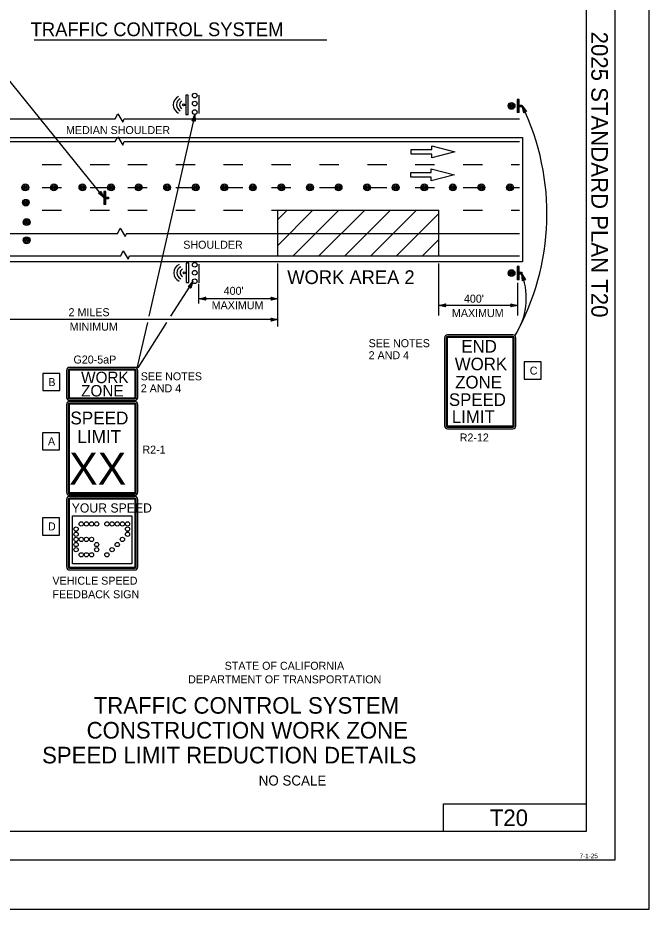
# Model space of a CAD drawing. Extents: x -893 to 867, y -474 to 712.
# Drawn here: x 314 to 867, y -474 to 306 of the extents above; entities that cross this region are included whole.
import ezdxf

# ---------------------------------------------------------------- set-up
doc = ezdxf.new("R2010")
doc.units = 0
for name, color, linetype in [('border_INSIDE-BORDER-anno', 7, 'Continuous'), ('border_PLOTTING-ELEMENTS', 7, 'Continuous'), ('border_rw_22x34_Cut_Lines', 7, 'Continuous'), ('border_SHEET', 7, 'Continuous'), ('border_WITHIN-BORDER-anno', 7, 'Continuous'), ('pp_PRESENTATION', 7, 'Continuous'), ('tcd_PVMT-MARKER', 7, 'Continuous'), ('tcd_SIGN-ROADSIDE', 7, 'Continuous'), ('tcd_SIGN-ROADSIDE-anno', 7, 'Continuous'), ('temp_TRAFFIC-CONES', 7, 'Continuous')]:
    doc.layers.add(name, color=color, linetype=linetype)

msp = doc.modelspace()

# ---------------------------------------------------------------- linework, layer by layer
at = {"layer": 'border_PLOTTING-ELEMENTS'}
for points in [[(-893.45, -474.04), (866.55, -474.04), (866.55, 711.96), (-893.45, 711.96)], [(-863.45, 668.96), (836.55, 668.96), (836.55, -431.04), (-863.45, -431.04)]]:
    msp.add_lwpolyline(points, close=True, dxfattribs=at)
at = {"layer": 'border_rw_22x34_Cut_Lines'}
msp.add_lwpolyline([(-863.45, 668.96), (836.55, 668.96), (836.55, -431.04), (-863.45, -431.04)], close=True, dxfattribs=at)
at = {"layer": 'border_SHEET'}
for p, q in [((811.55, 643.96), (811.55, -406.04)), ((686.52, -406.04), (686.52, -382.04)), ((686.52, -382.04), (811.52, -382.04)), ((811.55, -406.04), (-813.45, -406.04))]:
    msp.add_line(p, q, dxfattribs=at)
at = {"layer": 'pp_PRESENTATION'}
for p, q in [((658.33, 188.42), (658.33, 190.54)), ((658.33, 190.54), (676.27, 190.54)), ((658.33, 186.29), (658.33, 188.42)), ((696.59, 188.42), (676.26, 183.2)), ((676.27, 190.54), (676.27, 193.63)), ((676.27, 193.63), (696.59, 188.42)), ((676.26, 186.29), (658.33, 186.29)), ((676.26, 183.2), (676.26, 186.29)), ((675.91, 170.38), (675.91, 173.47)), ((675.91, 173.47), (696.23, 168.25)), ((657.97, 168.25), (657.97, 170.38)), ((657.97, 170.38), (675.91, 170.38)), ((657.97, 166.13), (657.97, 168.25)), ((675.9, 166.13), (657.97, 166.13)), ((696.23, 168.25), (675.9, 163.03)), ((675.9, 163.03), (675.9, 166.13))]:
    msp.add_line(p, q, dxfattribs=at)
msp.add_lwpolyline([(22.13, 200.83), (755.65, 200.83), (755.65, 92.06), (22.13, 92.06)], close=True, dxfattribs=at)
at = {"layer": 'tcd_PVMT-MARKER'}
for p, q in [((33.07, 217.32), (399.43, 217.32)), ((407.19, 217.32), (753.18, 217.32)), ((33.07, 197.32), (399.43, 197.32)), ((407.19, 197.32), (753.18, 197.32)), ((335.53, 177.32), (352.45, 177.32)), ((377.45, 177.32), (394.37, 177.32)), ((410.38, 177.32), (427.3, 177.32)), ((452.3, 177.32), (469.22, 177.32)), ((494.22, 177.32), (511.14, 177.32)), ((536.14, 177.32), (553.06, 177.32)), ((578.06, 177.32), (594.98, 177.32)), ((619.98, 177.32), (636.9, 177.32)), ((661.9, 177.32), (678.82, 177.32)), ((703.82, 177.32), (720.74, 177.32)), ((745.74, 177.32), (753.18, 177.32)), ((335.53, 157.32), (352.45, 157.32)), ((377.45, 157.32), (394.37, 157.32)), ((410.38, 157.32), (427.3, 157.32)), ((452.3, 157.32), (469.22, 157.32)), ((494.22, 157.32), (511.14, 157.32)), ((536.14, 157.32), (553.06, 157.32)), ((578.06, 157.32), (594.98, 157.32)), ((619.98, 157.32), (636.9, 157.32)), ((661.9, 157.32), (678.82, 157.32)), ((703.82, 157.32), (720.74, 157.32)), ((745.74, 157.32), (753.18, 157.32)), ((335.53, 137.32), (352.45, 137.32)), ((377.45, 137.32), (394.37, 137.32)), ((410.38, 137.32), (427.3, 137.32)), ((452.3, 137.32), (469.22, 137.32)), ((494.22, 137.32), (511.14, 137.32)), ((536.14, 137.32), (555.55, 137.32)), ((541.64, 97.32), (541.64, 137.32)), ((541.64, 137.32), (682.55, 137.32)), ((578.06, 137.32), (594.98, 137.32)), ((619.98, 137.32), (636.9, 137.32)), ((661.9, 137.32), (678.82, 137.32)), ((682.55, 97.32), (682.55, 137.32)), ((703.82, 137.32), (720.74, 137.32)), ((745.74, 137.32), (753.18, 137.32)), ((33.07, 117.12), (401.52, 117.12)), ((409.29, 117.12), (753.18, 117.12)), ((33.07, 97.32), (404.2, 97.32)), ((411.96, 97.32), (753.18, 97.32))]:
    msp.add_line(p, q, dxfattribs=at)
for points in [[(399.43, 217.32), (401.54, 221.67), (405.92, 214.38), (407.19, 217.32)], [(399.43, 197.32), (401.54, 201.67), (405.92, 194.38), (407.19, 197.32)], [(541.64, 129.21), (549.75, 137.32)], [(541.64, 106.58), (572.38, 137.32)], [(555.01, 97.32), (595.01, 137.32)], [(577.63, 97.32), (617.64, 137.32)], [(600.26, 97.32), (640.26, 137.32)], [(622.89, 97.32), (662.89, 137.32)], [(645.52, 97.32), (682.55, 134.36)], [(401.62, 117.32), (403.73, 121.67), (408.1, 114.38), (409.38, 117.32)], [(668.14, 97.32), (682.55, 111.73)], [(404.2, 97.32), (406.31, 101.67), (410.69, 94.38), (411.96, 97.32)]]:
    msp.add_lwpolyline(points, dxfattribs=at)
at = {"layer": 'tcd_SIGN-ROADSIDE'}
for p, q in [((472.58, 238.02), (472.58, 221.95)), ((752.76, 234.32), (751.11, 234.32)), ((751.11, 234.32), (751.11, 222.76)), ((751.94, 234.32), (751.94, 222.76)), ((752.76, 222.76), (752.76, 234.32)), ((752.76, 229.37), (753.59, 229.37)), ((752.76, 228.54), (752.76, 228.54)), ((753.59, 227.72), (752.76, 227.72)), ((753.59, 229.37), (755.24, 229.37)), ((753.59, 229.37), (753.59, 227.72)), ((755.24, 227.72), (753.59, 227.72)), ((754.41, 229.37), (754.41, 227.72)), ((755.24, 229.37), (755.24, 227.72)), ((752.76, 222.76), (751.11, 222.76)), ((391.06, 153.76), (389.41, 153.76)), ((389.41, 153.76), (389.41, 142.2)), ((390.24, 153.76), (390.24, 142.2)), ((391.06, 142.2), (391.06, 153.76)), ((391.06, 148.81), (391.89, 148.81)), ((391.89, 148.81), (393.54, 148.81)), ((391.89, 148.81), (391.89, 147.16)), ((392.71, 148.81), (392.71, 147.16)), ((393.54, 148.81), (393.54, 147.16)), ((391.06, 142.2), (389.41, 142.2)), ((391.06, 147.98), (391.06, 147.98)), ((391.89, 147.16), (391.06, 147.16)), ((393.54, 147.16), (391.89, 147.16)), ((472.58, 90.03), (472.58, 73.96)), ((752.76, 88.08), (751.11, 88.08)), ((751.11, 88.08), (751.11, 76.52)), ((751.94, 88.08), (751.94, 76.52)), ((752.76, 76.52), (752.76, 88.08)), ((752.76, 83.12), (753.59, 83.12)), ((752.76, 82.3), (752.76, 82.3)), ((753.59, 81.47), (752.76, 81.47)), ((753.59, 83.12), (755.24, 83.12)), ((753.59, 83.12), (753.59, 81.47)), ((755.24, 81.47), (753.59, 81.47)), ((754.41, 83.12), (754.41, 81.47)), ((755.24, 83.12), (755.24, 81.47)), ((752.76, 76.52), (751.11, 76.52))]:
    msp.add_line(p, q, dxfattribs=at)
for points in [[(460.99, 238.09), (460.99, 221.1), (463.27, 221.1), (463.27, 238.09)], [(461.44, 91.17), (461.44, 74.18), (463.73, 74.18), (463.73, 91.17)], [(362.09, -130.13), (413.76, -130.13), (413.76, -171.84), (362.09, -171.84)]]:
    msp.add_lwpolyline(points, close=True, dxfattribs=at)
for points in [[(687.5, 25.74), (687.5, -51.13)], [(688.93, 25.74), (688.93, -51.13)], [(689.4, 25.74), (689.4, -51.13)], [(689.88, 25.75), (689.88, -51.14)], [(747.29, 28.35), (690.11, 28.35)], [(747.29, 26.93), (690.11, 26.93)], [(747.29, 26.45), (690.11, 26.45)], [(747.29, 25.97), (690.11, 25.97)], [(747.53, -51.14), (747.53, 25.74)], [(748.01, -51.15), (748.01, 25.74)], [(748.48, -51.13), (748.48, 25.74)], [(749.91, -51.13), (749.91, 25.74)], [(356.74, -2.77), (356.74, -26.39)], [(358.17, -2.77), (358.17, -26.39)], [(358.64, -2.77), (358.64, -26.39)], [(359.12, -2.53), (359.12, -26.41)], [(416.53, -2.53), (359.12, -2.53)], [(416.53, -0.15), (359.36, -0.15)], [(416.53, -1.58), (359.36, -1.58)], [(416.53, -2.06), (359.36, -2.06)], [(416.77, -26.63), (416.77, -2.77)], [(417.25, -26.41), (417.25, -2.77)], [(417.72, -26.39), (417.72, -2.77)], [(419.15, -26.39), (419.15, -2.77)], [(359.36, -26.63), (416.77, -26.63)], [(359.36, -27.11), (416.53, -27.11)], [(359.36, -27.58), (416.53, -27.58)], [(359.36, -29.01), (416.53, -29.01)], [(416.53, -29.93), (359.36, -29.93)], [(356.74, -32.55), (356.74, -109.41)], [(358.17, -32.55), (358.17, -109.41)], [(358.64, -32.55), (358.64, -109.41)], [(359.12, -32.53), (359.12, -109.42)], [(416.53, -31.36), (359.36, -31.36)], [(416.53, -31.83), (359.36, -31.83)], [(416.53, -32.31), (359.36, -32.31)], [(416.77, -109.42), (416.77, -32.55)], [(417.25, -109.43), (417.25, -32.55)], [(417.72, -109.41), (417.72, -32.55)], [(419.15, -109.41), (419.15, -32.55)], [(690.11, -51.37), (747.29, -51.37)], [(690.11, -51.84), (747.29, -51.84)], [(690.11, -52.32), (747.29, -52.32)], [(690.11, -53.75), (747.29, -53.75)], [(356.74, -115.61), (356.74, -174.66)], [(358.17, -115.61), (358.17, -174.66)], [(358.64, -115.61), (358.64, -174.66)], [(359.12, -115.6), (359.12, -174.68)], [(359.36, -109.65), (416.54, -109.65)], [(359.36, -110.12), (416.53, -110.12)], [(359.36, -110.6), (416.53, -110.6)], [(359.36, -112.03), (416.53, -112.03)], [(416.53, -112.99), (359.36, -112.99)], [(416.53, -114.42), (359.36, -114.42)], [(416.53, -114.89), (359.36, -114.89)], [(416.53, -115.37), (359.36, -115.37)], [(416.77, -174.67), (416.77, -115.61)], [(417.25, -174.68), (417.25, -115.61)], [(417.72, -174.66), (417.72, -115.61)], [(419.15, -174.66), (419.15, -115.61)], [(359.36, -174.9), (416.54, -174.9)], [(359.36, -175.38), (416.53, -175.38)], [(359.36, -175.85), (416.53, -175.85)], [(359.36, -177.28), (416.53, -177.28)]]:
    msp.add_lwpolyline(points, dxfattribs=at)
for centre, radius in [((468.87, 237.6), 2.06), ((459.22, 229.6), 0.865), ((468.87, 230.6), 2.06), ((746.14, 228.6), 2.97), ((746.14, 228.6), 2.08), ((746.14, 228.6), 1.19), ((746.14, 228.6), 0.297), ((468.87, 223.19), 2.06), ((468.87, 89.62), 2.06), ((459.68, 82.67), 0.865), ((468.87, 82.61), 2.06), ((746.14, 82.36), 2.97), ((746.14, 82.36), 2.08), ((746.14, 82.36), 1.19), ((746.14, 82.36), 0.297), ((468.87, 75.2), 2.06), ((365.1, -141.59), 1.86), ((369.6, -137.09), 1.86), ((374.1, -137.09), 1.86), ((378.6, -137.09), 1.86), ((383.1, -137.09), 1.86), ((392.1, -137.09), 1.86), ((396.6, -137.09), 1.86), ((401.1, -137.09), 1.86), ((405.6, -137.09), 1.86), ((410.1, -137.09), 1.86), ((410.1, -141.59), 1.86), ((365.1, -146.09), 1.86), ((410.1, -146.09), 1.86), ((365.1, -150.59), 1.86), ((365.1, -155.09), 1.86), ((369.6, -150.59), 1.86), ((374.1, -150.59), 1.86), ((378.6, -150.59), 1.86), ((383.1, -155.09), 1.86), ((401.1, -155.09), 1.86), ((405.6, -150.59), 1.86), ((365.1, -159.59), 1.86), ((369.6, -164.09), 1.86), ((374.1, -164.09), 1.86), ((378.6, -164.09), 1.86), ((383.1, -159.59), 1.86), ((392.1, -164.09), 1.86), ((396.6, -159.59), 1.86)]:
    msp.add_circle(centre, radius, dxfattribs=at)
for centre, radius, start, end in [((458.12, 229.6), 8.01, 114.13731, 245.86269), ((458.62, 229.6), 5.76, 114.13731, 245.86269), ((459.12, 229.6), 3.51, 114.13731, 245.86269), ((458.57, 82.67), 8.01, 114.13731, 245.86269), ((459.07, 82.67), 5.76, 114.13731, 245.86269), ((459.57, 82.67), 3.51, 114.13731, 245.86269), ((690.11, 25.74), 2.62, 90, 180), ((690.11, 25.74), 1.19, 90, 180), ((690.11, 25.74), 0.714, 90, 180), ((690.11, 25.74), 0.238, 90, 180), ((690.11, 25.74), 0.238, 90, 180), ((747.29, 25.74), 2.62, 0, 90), ((747.29, 25.74), 1.19, 0, 90), ((747.29, 25.74), 0.714, 0, 90), ((747.29, 25.74), 0.238, 0, 90), ((747.29, 25.74), 0.238, 0, 90), ((359.36, -2.77), 2.62, 90, 180), ((359.36, -2.77), 1.19, 90, 180), ((359.36, -2.77), 0.714, 90, 180), ((416.53, -2.77), 2.62, 360, 90), ((416.53, -2.77), 1.19, 360, 90), ((416.53, -2.77), 0.714, 360, 90), ((416.53, -2.77), 0.238, 360, 90), ((416.53, -2.77), 0.238, 0, 90), ((359.36, -26.39), 2.62, 180, 270), ((359.36, -32.55), 2.62, 90, 180), ((359.36, -26.39), 1.19, 180, 270), ((359.36, -26.39), 0.714, 180, 270), ((359.36, -26.39), 0.238, 180, 270), ((359.36, -26.39), 0.238, 180, 270), ((416.53, -26.39), 0.714, 270, 360), ((416.53, -26.39), 1.19, 270, 360), ((416.53, -26.39), 2.62, 270, 360), ((416.53, -32.55), 2.62, 360, 90), ((359.36, -32.55), 1.19, 90, 180), ((359.36, -32.55), 0.714, 90, 180), ((359.36, -32.55), 0.238, 90, 180), ((359.36, -32.55), 0.238, 90, 180), ((416.53, -32.55), 1.19, 360, 90), ((416.53, -32.55), 0.714, 360, 90), ((416.53, -32.55), 0.238, 360, 90), ((416.53, -32.55), 0.238, 0, 90), ((690.11, -51.13), 2.62, 180, 270), ((690.11, -51.13), 1.19, 180, 270), ((690.11, -51.13), 0.714, 180, 270), ((690.11, -51.13), 0.238, 180, 270), ((690.11, -51.13), 0.238, 180, 270), ((747.29, -51.13), 0.714, 270, 360), ((747.29, -51.13), 1.19, 270, 360), ((747.29, -51.13), 2.62, 270, 360), ((747.29, -51.13), 0.238, 270, 360), ((747.29, -51.13), 0.238, 270, 360), ((359.36, -109.41), 2.62, 180, 270), ((359.36, -115.61), 2.62, 90, 180), ((359.36, -109.41), 1.19, 180, 270), ((359.36, -115.61), 1.19, 90, 180), ((359.36, -109.41), 0.714, 180, 270), ((359.36, -115.61), 0.714, 90, 180), ((359.36, -109.41), 0.238, 180, 270), ((359.36, -109.41), 0.238, 180, 270), ((359.36, -115.61), 0.238, 90, 180), ((359.36, -115.61), 0.238, 90, 180), ((416.53, -109.41), 0.714, 270, 360), ((416.53, -109.41), 1.19, 270, 360), ((416.53, -109.41), 2.62, 270, 360), ((416.53, -109.41), 0.238, 270, 360), ((416.53, -109.41), 0.238, 270, 360), ((416.53, -115.61), 2.62, 360, 90), ((416.53, -115.61), 1.19, 360, 90), ((416.53, -115.61), 0.714, 360, 90), ((416.53, -115.61), 0.238, 360, 90), ((416.53, -115.61), 0.238, 0, 90), ((359.36, -174.66), 2.62, 180, 270), ((359.36, -174.66), 1.19, 180, 270), ((359.36, -174.66), 0.714, 180, 270), ((359.36, -174.66), 0.238, 180, 270), ((359.36, -174.66), 0.238, 180, 270), ((416.53, -174.66), 0.714, 270, 360), ((416.53, -174.66), 1.19, 270, 360), ((416.53, -174.66), 2.62, 270, 360), ((416.53, -174.66), 0.238, 270, 360), ((416.53, -174.66), 0.238, 270, 360)]:
    msp.add_arc(centre, radius, start, end, dxfattribs=at)
at = {"layer": 'tcd_SIGN-ROADSIDE-anno'}
for p, q in [((328.54, 286.24), (584.57, 286.24)), ((389.36, 148.53), (294.06, 266.37)), ((468.87, 221.12), (428.74, 44.62)), ((541.64, 35.58), (541.64, 90.69)), ((682.55, 45.16), (682.55, 90.69)), ((467.19, 75.07), (447.81, 44.62)), ((472.58, 55.84), (472.58, 72.93)), ((751.61, 45.16), (751.61, 73.92)), ((541.64, 59.93), (472.58, 59.93)), ((536.44, 59.93), (535.64, 61.27)), ((535.64, 61.27), (535.64, 61.27)), ((535.64, 61.27), (541.64, 59.93)), ((541.64, 59.93), (535.64, 58.6)), ((535.64, 58.6), (536.44, 59.93)), ((535.64, 58.6), (535.64, 58.6)), ((535.86, 60.92), (540.26, 59.93)), ((540.25, 59.93), (535.88, 58.96)), ((538.88, 59.93), (536.06, 59.31)), ((536.09, 60.56), (538.88, 59.93)), ((536.27, 60.21), (537.5, 59.94)), ((537.5, 59.94), (536.29, 59.67)), ((541.64, 59.93), (541.64, 59.93)), ((746.41, 54.09), (745.61, 55.43)), ((745.61, 55.43), (745.61, 55.43)), ((745.61, 55.43), (751.61, 54.09)), ((745.83, 55.07), (750.23, 54.09)), ((746.06, 54.71), (748.85, 54.09)), ((751.61, 54.09), (682.55, 54.09)), ((751.61, 54.09), (745.61, 52.76)), ((745.61, 52.76), (746.41, 54.09)), ((745.61, 52.76), (745.61, 52.76)), ((750.22, 54.09), (745.85, 53.12)), ((748.85, 54.09), (746.03, 53.46)), ((746.24, 54.37), (747.47, 54.09)), ((747.47, 54.09), (746.26, 53.82)), ((751.61, 54.09), (751.61, 54.09)), ((541.64, 41.72), (282.5, 41.72)), ((427.47, 39.03), (418.39, -0.92)), ((444.26, 39.03), (419.04, -0.61)), ((536.44, 41.72), (535.64, 43.06)), ((535.64, 43.06), (535.64, 43.06)), ((535.64, 43.06), (541.64, 41.72)), ((541.64, 41.72), (535.64, 40.39)), ((535.64, 40.39), (536.44, 41.72)), ((535.64, 40.39), (535.64, 40.39)), ((535.86, 42.7), (540.26, 41.72)), ((540.25, 41.71), (535.88, 40.75)), ((538.88, 41.72), (536.06, 41.09)), ((536.09, 42.34), (538.88, 41.72)), ((536.27, 41.99), (537.5, 41.72)), ((537.5, 41.72), (536.29, 41.45)), ((541.64, 41.72), (541.64, 41.72))]:
    msp.add_line(p, q, dxfattribs=at)
for points in [[(756.8, 222.64), (755.48, 228.54), (759.17, 223.75), (758.77, 223.79), (756.06, 227.3), (757.02, 222.97), (757.25, 223.31), (756.63, 226.08), (758.36, 223.84), (757.96, 223.88), (757.21, 224.85), (757.48, 223.65), (757.65, 223.91), (759.17, 223.75), (757.65, 223.91)], [(466.7, 215.48), (468.87, 221.12), (469.3, 215.09), (468.99, 215.35), (468.68, 219.77), (467.08, 215.63), (467.45, 215.79), (468.47, 218.44), (468.67, 215.61), (468.36, 215.87), (468.27, 217.09), (467.83, 215.94), (468.12, 216.06), (469.3, 215.09), (468.12, 216.06)], [(386.67, 153.95), (389.36, 148.53), (384.63, 152.3), (385.03, 152.35), (388.5, 149.59), (386.53, 153.57), (386.39, 153.19), (387.65, 150.65), (385.44, 152.41), (385.84, 152.47), (386.8, 151.7), (386.25, 152.81), (386.14, 152.51), (384.63, 152.3), (386.14, 152.51)], [(755.76, 75.63), (755.08, 81.65), (758.24, 76.49), (757.84, 76.57), (755.53, 80.35), (756.02, 75.94), (756.28, 76.25), (755.96, 79.07), (757.44, 76.66), (757.04, 76.74), (756.4, 77.79), (756.54, 76.56), (756.75, 76.81), (758.24, 76.49), (756.75, 76.81)], [(463.12, 70.59), (467.19, 75.07), (465.41, 69.29), (465.21, 69.65), (466.51, 73.88), (463.53, 70.6), (463.94, 70.61), (465.84, 72.71), (465.01, 70), (464.81, 70.36), (465.17, 71.53), (464.34, 70.62), (464.66, 70.62), (465.41, 69.29), (464.66, 70.62)], [(478.49, 58.61), (472.58, 59.93), (478.49, 61.24), (478.28, 60.89), (473.95, 59.94), (478.28, 58.96), (478.07, 59.31), (475.3, 59.93), (478.07, 60.54), (477.86, 60.19), (476.66, 59.93), (477.86, 59.66), (477.7, 59.93), (478.49, 61.24), (477.7, 59.93)], [(688.46, 52.77), (682.55, 54.09), (688.46, 55.4), (688.25, 55.05), (683.92, 54.09), (688.25, 53.12), (688.04, 53.47), (685.27, 54.09), (688.04, 54.7), (687.83, 54.35), (686.63, 54.09), (687.83, 53.82), (687.67, 54.09), (688.46, 55.4), (687.67, 54.09)], [(757.13, 4.64), (757.13, -10.36), (772.13, -10.36), (772.13, 4.64)], [(335.92, -5.43), (335.92, -20.43), (350.92, -20.43), (350.92, -5.43)], [(335.56, -57.29), (335.56, -72.29), (350.56, -72.29), (350.56, -57.29)], [(335.56, -131.87), (335.56, -146.87), (350.56, -146.87), (350.56, -131.87)]]:
    msp.add_lwpolyline(points, close=True, dxfattribs=at)
for centre, radius, start, end in [((560.35, 134.12), 216.78, 330.56524, 25.82243), ((698.89, 60.6), 60.12, 326.69436, 19.24084)]:
    msp.add_arc(centre, radius, start, end, dxfattribs=at)
at = {"layer": 'temp_TRAFFIC-CONES'}
for centre, radius in [((320.66, 157.32), 2.97), ((320.66, 157.32), 2.08), ((320.66, 157.32), 1.19), ((320.66, 157.32), 0.297), ((345.66, 157.32), 2.97), ((345.66, 157.32), 2.08), ((345.66, 157.32), 1.19), ((345.66, 157.32), 0.297), ((370.66, 157.32), 2.97), ((370.66, 157.32), 2.08), ((370.66, 157.32), 1.19), ((370.66, 157.32), 0.297), ((395.66, 157.32), 2.97), ((395.66, 157.32), 2.08), ((395.66, 157.32), 1.19), ((395.66, 157.32), 0.297), ((419.75, 157.32), 2.97), ((419.75, 157.32), 2.08), ((419.75, 157.32), 1.19), ((419.75, 157.32), 0.297), ((444.75, 157.32), 2.97), ((444.75, 157.32), 2.08), ((444.75, 157.32), 1.19), ((444.75, 157.32), 0.297), ((469.75, 157.32), 2.97), ((469.75, 157.32), 2.08), ((469.75, 157.32), 1.19), ((469.75, 157.32), 0.297), ((494.75, 157.32), 2.97), ((494.75, 157.32), 2.08), ((494.75, 157.32), 1.19), ((494.75, 157.32), 0.297), ((519.75, 157.32), 2.97), ((519.75, 157.32), 2.08), ((519.75, 157.32), 1.19), ((519.75, 157.32), 0.297), ((544.75, 157.32), 2.97), ((544.75, 157.32), 2.08), ((544.75, 157.32), 1.19), ((544.75, 157.32), 0.297), ((569.75, 157.32), 2.97), ((569.75, 157.32), 2.08), ((569.75, 157.32), 1.19), ((569.75, 157.32), 0.297), ((594.75, 157.32), 2.97), ((594.75, 157.32), 2.08), ((594.75, 157.32), 1.19), ((594.75, 157.32), 0.297), ((619.75, 157.32), 2.97), ((619.75, 157.32), 2.08), ((619.75, 157.32), 1.19), ((619.75, 157.32), 0.297), ((644.75, 157.32), 2.97), ((644.75, 157.32), 2.08), ((644.75, 157.32), 1.19), ((644.75, 157.32), 0.297), ((669.75, 157.32), 2.97), ((669.75, 157.32), 2.08), ((669.75, 157.32), 1.19), ((669.75, 157.32), 0.297), ((694.75, 157.32), 2.97), ((694.75, 157.32), 2.08), ((694.75, 157.32), 1.19), ((694.75, 157.32), 0.297), ((719.75, 157.32), 2.97), ((719.75, 157.32), 2.08), ((719.75, 157.32), 1.19), ((719.75, 157.32), 0.297), ((744.75, 157.32), 2.97), ((744.75, 157.32), 2.08), ((744.75, 157.32), 1.19), ((744.75, 157.32), 0.297), ((321.14, 144), 2.97), ((321.14, 144), 2.08), ((321.14, 144), 1.19), ((321.14, 144), 0.297), ((321.81, 127.01), 2.97), ((321.81, 127.01), 2.08), ((321.81, 127.01), 1.19), ((321.81, 127.01), 0.297), ((321.81, 111.03), 2.97), ((321.81, 111.03), 2.08), ((321.81, 111.03), 1.19), ((321.81, 111.03), 0.297)]:
    msp.add_circle(centre, radius, dxfattribs=at)

# ---------------------------------------------------------------- texts
at = {"layer": 'border_INSIDE-BORDER-anno'}
for s, height, p in [('STATE OF CALIFORNIA', 7, (495.11, -264.63)), ('DEPARTMENT OF TRANSPORTATION', 7, (463.11, -276.53)), ('TRAFFIC CONTROL SYSTEM', 14.5, (380.57, -303.03)), ('CONSTRUCTION WORK ZONE', 14.5, (374.3, -324.78)), ('SPEED LIMIT REDUCTION DETAILS', 14.5, (335.36, -346.53)), ('NO SCALE', 8.75, (524.88, -365.9))]:
    msp.add_text(s, height=height, dxfattribs=at).set_placement(p)
at = {"layer": 'border_WITHIN-BORDER-anno'}
msp.add_text('2025 STANDARD PLAN T20', height=14.5, rotation=270, dxfattribs=at).set_placement((815.92, 293.53))
for s, height, p in [('T20', 14.5, (727.1, -401.29)), ('7-1-25', 4, (805.67, -429.47))]:
    msp.add_text(s, height=height, dxfattribs=at).set_placement(p)
at = {"layer": 'tcd_SIGN-ROADSIDE'}
for s, height, p in [('END', 11, (702.23, 12.76)), ('WORK', 11, (696.45, -2.64)), ('WORK', 10, (369.5, -13.91)), ('ZONE', 11, (696.83, -18.55)), ('ZONE', 10, (369.5, -25.57)), ('SPEED', 11, (691.33, -33.86)), ('SPEED', 11.2, (360.08, -50.02)), ('LIMIT', 11, (693.85, -48.79)), ('LIMIT', 11.2, (366.24, -66.24)), ('R2-12', 7, (700.76, -64.96)), ('XX', 28, (359.03, -102.74)), ('YOUR SPEED', 8, (361.25, -127.1))]:
    msp.add_text(s, height=height, dxfattribs=at).set_placement(p)
at = {"layer": 'tcd_SIGN-ROADSIDE-anno'}
for s, height, p in [('TRAFFIC CONTROL SYSTEM', 12, (325.42, 289.58)), ('MEDIAN SHOULDER', 7, (356.28, 203.96)), ('SHOULDER', 7, (458.87, 103.65)), ('WORK AREA 2', 12, (549.86, 72.77)), ("400'", 7, (494.23, 63.34)), ("400'", 7, (704.45, 56.48)), ('MAXIMUM', 7, (483.74, 50.74)), ('2 MILES', 7, (358.5, 44.64)), ('MAXIMUM', 7, (693.96, 43.88)), ('MINIMUM', 7, (359.47, 32.04)), ('SEE NOTES', 7, (621.07, 17.51)), ('G20-5aP', 7, (362.81, 3.21)), ('2 AND 4', 7, (621.07, 7.01)), ('C', 7, (762.05, -6.45)), ('SEE NOTES', 7, (421.69, -11.47)), ('B', 7, (340.85, -16.51)), ('2 AND 4', 7, (421.69, -21.97)), ('A', 7, (340.48, -68.38)), ('R2-1', 7, (423.15, -75.57)), ('D', 7, (340.48, -142.74)), ('VEHICLE SPEED', 7, (344.39, -190.2)), ('FEEDBACK SIGN', 7, (344.39, -202.1))]:
    msp.add_text(s, height=height, dxfattribs=at).set_placement(p)

doc.saveas('drawing.dxf')
